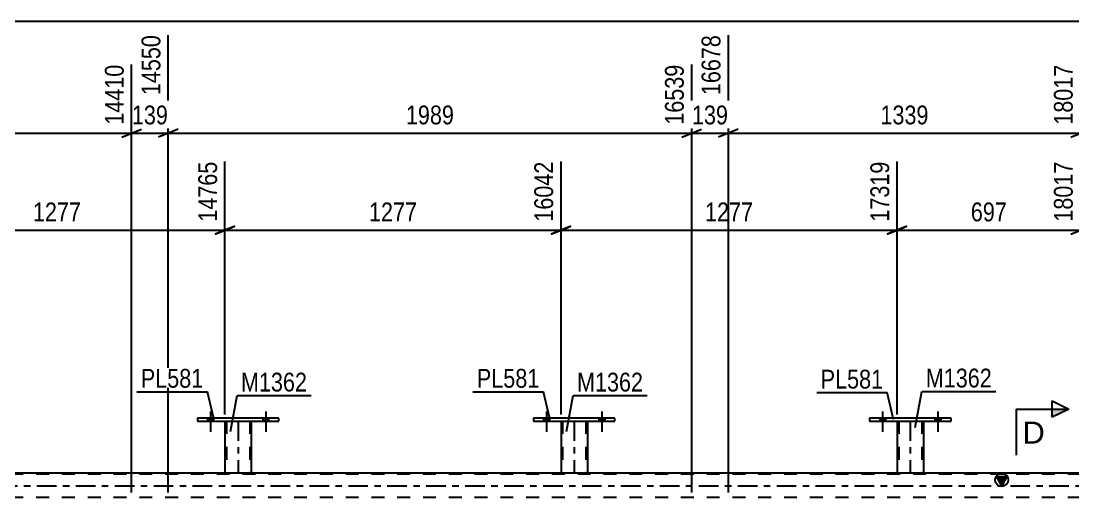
# Model space of a CAD drawing. Header units: millimetres. Extents: x 0 to 841, y 0 to 594.
# Drawn here: x 599.6 to 759.5, y 429.7 to 502.4 of the extents above; entities that cross this region are included whole.
import ezdxf

# ---------------------------------------------------------------- set-up
doc = ezdxf.new("R2010")
doc.units = ezdxf.units.MM
doc.linetypes.add('DXK_LINE_DOT2', pattern=[3.9198, 1.9599, -1.9599])
doc.linetypes.add('DXK_LINE_DOT3', pattern=[5.9187, 2.979, -0.9799, 0.9799, -0.9799])
doc.styles.add('Arial', font='ARIAL.TTF', dxfattribs={"height": 0.2})
doc.styles.add('Arial Narrow', font='ARIALN.TTF', dxfattribs={"height": 0.2})

# ---------------------------------------------------------------- blocks, each defined once
blk = doc.blocks.new('Part-275727422-2769 - 2735')
at = {"color": 2, "linetype": 'Continuous'}
for p, q in [((728.58, 442.02), (728.58, 441.54)), ((740.98, 442.02), (728.58, 442.02)), ((728.58, 441.54), (740.98, 441.54)), ((740.98, 441.54), (740.98, 442.02))]:
    blk.add_line(p, q, dxfattribs=at)
blk = doc.blocks.new('Bolt-275727422-2835 - 2735')
at = {"linetype": 'Continuous'}
for points in [[(627.98, 441.54), (628.86, 441.54), (628.86, 442.02), (627.98, 442.02)], [(636.38, 441.54), (637.26, 441.54), (637.26, 442.02), (636.38, 442.02)]]:
    blk.add_hatch(color=1, dxfattribs=at).paths.add_polyline_path(points)
at = {"color": 1, "linetype": 'Continuous'}
for p, q in [((628.42, 443.02), (628.42, 439.9)), ((636.82, 443.02), (636.82, 439.9)), ((627.98, 442.02), (627.98, 441.54)), ((628.86, 442.02), (628.86, 441.54)), ((636.38, 442.02), (636.38, 441.54)), ((637.26, 442.02), (637.26, 441.54))]:
    blk.add_line(p, q, dxfattribs=at)
blk = doc.blocks.new('Part-275727422-2772 - 2735')
at = {"color": 7, "linetype": 'DXK_LINE_DOT2'}
for p, q in [((732.78, 441.55), (736.78, 441.55)), ((732.78, 441.54), (732.78, 441.55)), ((732.78, 441.55), (732.78, 441.54)), ((733.02, 441.55), (733.02, 433.7)), ((736.54, 441.55), (736.54, 433.7)), ((736.78, 441.55), (736.78, 441.54)), ((736.78, 441.54), (736.78, 441.55)), ((736.53, 433.7), (736.49, 433.7)), ((736.49, 433.7), (736.53, 433.7)), ((736.54, 433.7), (736.53, 433.7)), ((736.53, 433.7), (736.54, 433.7))]:
    blk.add_line(p, q, dxfattribs=at)
at = {"color": 2, "linetype": 'Continuous'}
for p, q in [((732.78, 441.54), (732.78, 433.7)), ((736.78, 441.54), (736.78, 433.7)), ((732.78, 433.7), (736.78, 433.7))]:
    blk.add_line(p, q, dxfattribs=at)
at = {"color": 7, "linetype": 'DXK_LINE_DOT3'}
blk.add_line((734.78, 441.55), (734.78, 433.7), dxfattribs=at)
blk = doc.blocks.new('Part-275727422-2775 - 2735')
at = {"color": 2, "linetype": 'Continuous'}
for p, q in [((677.5, 442.02), (677.5, 441.54)), ((689.9, 442.02), (677.5, 442.02)), ((677.5, 441.54), (689.9, 441.54)), ((689.9, 441.54), (689.9, 442.02))]:
    blk.add_line(p, q, dxfattribs=at)
blk = doc.blocks.new('Part-275727422-2778 - 2735')
at = {"color": 7, "linetype": 'DXK_LINE_DOT2'}
for p, q in [((681.7, 441.55), (685.7, 441.55)), ((681.7, 441.54), (681.7, 441.55)), ((681.7, 441.55), (681.7, 441.54)), ((681.94, 441.55), (681.94, 433.7)), ((685.46, 441.55), (685.46, 433.7)), ((685.7, 441.55), (685.7, 441.54)), ((685.7, 441.54), (685.7, 441.55)), ((685.45, 433.7), (685.41, 433.7)), ((685.41, 433.7), (685.45, 433.7)), ((685.46, 433.7), (685.45, 433.7)), ((685.45, 433.7), (685.46, 433.7))]:
    blk.add_line(p, q, dxfattribs=at)
at = {"color": 2, "linetype": 'Continuous'}
for p, q in [((681.7, 441.54), (681.7, 433.7)), ((685.7, 441.54), (685.7, 433.7)), ((681.7, 433.7), (685.7, 433.7))]:
    blk.add_line(p, q, dxfattribs=at)
at = {"color": 7, "linetype": 'DXK_LINE_DOT3'}
blk.add_line((683.7, 441.55), (683.7, 433.7), dxfattribs=at)
blk = doc.blocks.new('Part-275727422-2827 - 2735')
at = {"color": 2, "linetype": 'Continuous'}
for p, q in [((626.42, 442.02), (626.42, 441.54)), ((638.82, 442.02), (626.42, 442.02)), ((626.42, 441.54), (638.82, 441.54)), ((638.82, 441.54), (638.82, 442.02))]:
    blk.add_line(p, q, dxfattribs=at)
blk = doc.blocks.new('Part-275727422-2830 - 2735')
at = {"color": 7, "linetype": 'DXK_LINE_DOT2'}
for p, q in [((630.62, 441.55), (634.62, 441.55)), ((630.62, 441.54), (630.62, 441.55)), ((630.62, 441.55), (630.62, 441.54)), ((630.86, 441.55), (630.86, 433.7)), ((634.38, 441.55), (634.38, 433.7)), ((634.62, 441.55), (634.62, 441.54)), ((634.62, 441.54), (634.62, 441.55)), ((634.37, 433.7), (634.33, 433.7)), ((634.33, 433.7), (634.37, 433.7)), ((634.38, 433.7), (634.37, 433.7)), ((634.37, 433.7), (634.38, 433.7))]:
    blk.add_line(p, q, dxfattribs=at)
at = {"color": 2, "linetype": 'Continuous'}
for p, q in [((630.62, 441.54), (630.62, 433.7)), ((634.62, 441.54), (634.62, 433.7)), ((630.62, 433.7), (634.62, 433.7))]:
    blk.add_line(p, q, dxfattribs=at)
at = {"color": 7, "linetype": 'DXK_LINE_DOT3'}
blk.add_line((632.62, 441.55), (632.62, 433.7), dxfattribs=at)
blk = doc.blocks.new('Bolt-275727422-2836 - 2735')
at = {"linetype": 'Continuous'}
for points in [[(627.98, 441.54), (628.86, 441.54), (628.86, 442.02), (627.98, 442.02)], [(636.38, 441.54), (637.26, 441.54), (637.26, 442.02), (636.38, 442.02)]]:
    blk.add_hatch(color=1, dxfattribs=at).paths.add_polyline_path(points)
at = {"color": 1, "linetype": 'Continuous'}
for p, q in [((628.42, 443.02), (628.42, 439.9)), ((636.82, 443.02), (636.82, 439.9)), ((627.98, 442.02), (627.98, 441.54)), ((628.86, 442.02), (628.86, 441.54)), ((636.38, 442.02), (636.38, 441.54)), ((637.26, 442.02), (637.26, 441.54))]:
    blk.add_line(p, q, dxfattribs=at)
blk = doc.blocks.new('Bolt-275727422-2843 - 2735')
at = {"linetype": 'Continuous'}
for points in [[(730.14, 441.54), (731.02, 441.54), (731.02, 442.02), (730.14, 442.02)], [(738.54, 441.54), (739.42, 441.54), (739.42, 442.02), (738.54, 442.02)]]:
    blk.add_hatch(color=1, dxfattribs=at).paths.add_polyline_path(points)
at = {"color": 1, "linetype": 'Continuous'}
for p, q in [((730.58, 443.02), (730.58, 439.9)), ((738.98, 443.02), (738.98, 439.9)), ((730.14, 442.02), (730.14, 441.54)), ((731.02, 442.02), (731.02, 441.54)), ((738.54, 442.02), (738.54, 441.54)), ((739.42, 442.02), (739.42, 441.54))]:
    blk.add_line(p, q, dxfattribs=at)
blk = doc.blocks.new('Bolt-275727422-2844 - 2735')
at = {"linetype": 'Continuous'}
for points in [[(730.14, 441.54), (731.02, 441.54), (731.02, 442.02), (730.14, 442.02)], [(738.54, 441.54), (739.42, 441.54), (739.42, 442.02), (738.54, 442.02)]]:
    blk.add_hatch(color=1, dxfattribs=at).paths.add_polyline_path(points)
at = {"color": 1, "linetype": 'Continuous'}
for p, q in [((730.58, 443.02), (730.58, 439.9)), ((738.98, 443.02), (738.98, 439.9)), ((730.14, 442.02), (730.14, 441.54)), ((731.02, 442.02), (731.02, 441.54)), ((738.54, 442.02), (738.54, 441.54)), ((739.42, 442.02), (739.42, 441.54))]:
    blk.add_line(p, q, dxfattribs=at)
blk = doc.blocks.new('Bolt-275727422-2845 - 2735')
at = {"linetype": 'Continuous'}
for points in [[(679.06, 441.54), (679.94, 441.54), (679.94, 442.02), (679.06, 442.02)], [(687.46, 441.54), (688.34, 441.54), (688.34, 442.02), (687.46, 442.02)]]:
    blk.add_hatch(color=1, dxfattribs=at).paths.add_polyline_path(points)
at = {"color": 1, "linetype": 'Continuous'}
for p, q in [((679.5, 443.02), (679.5, 439.9)), ((687.9, 443.02), (687.9, 439.9)), ((679.06, 442.02), (679.06, 441.54)), ((679.94, 442.02), (679.94, 441.54)), ((687.46, 442.02), (687.46, 441.54)), ((688.34, 442.02), (688.34, 441.54))]:
    blk.add_line(p, q, dxfattribs=at)
blk = doc.blocks.new('Bolt-275727422-2846 - 2735')
at = {"linetype": 'Continuous'}
for points in [[(679.06, 441.54), (679.94, 441.54), (679.94, 442.02), (679.06, 442.02)], [(687.46, 441.54), (688.34, 441.54), (688.34, 442.02), (687.46, 442.02)]]:
    blk.add_hatch(color=1, dxfattribs=at).paths.add_polyline_path(points)
at = {"color": 1, "linetype": 'Continuous'}
for p, q in [((679.5, 443.02), (679.5, 439.9)), ((687.9, 443.02), (687.9, 439.9)), ((679.06, 442.02), (679.06, 441.54)), ((679.94, 442.02), (679.94, 441.54)), ((687.46, 442.02), (687.46, 441.54)), ((688.34, 442.02), (688.34, 441.54))]:
    blk.add_line(p, q, dxfattribs=at)
blk = doc.blocks.new('Part-275727422-2981 - 2735')
at = {"linetype": 'Continuous'}
blk.add_hatch(color=2, dxfattribs=at).paths.add_polyline_path([(748.68, 431.7), (747.88, 433.1), (749.48, 433.1)])
at = {"color": 2, "linetype": 'Continuous'}
for p, q in [((98.94, 433.7), (760.68, 433.7)), ((748.68, 431.7), (747.88, 433.1)), ((747.88, 433.1), (749.48, 433.1)), ((749.48, 433.1), (748.68, 431.7))]:
    blk.add_line(p, q, dxfattribs=at)
at = {"color": 7, "linetype": 'DXK_LINE_DOT2'}
for p, q in [((760.68, 433.46), (98.94, 433.46)), ((760.68, 429.94), (98.94, 429.94))]:
    blk.add_line(p, q, dxfattribs=at)
at = {"color": 7, "linetype": 'DXK_LINE_DOT3'}
blk.add_line((98.94, 431.7), (760.68, 431.7), dxfattribs=at)
at = {"color": 2, "linetype": 'Continuous'}
blk.add_circle((748.68, 432.6), 1, dxfattribs=at)
blk = doc.blocks.new('StraightDimension-275727422-12890 - 2735')
at = {"color": 7, "linetype": 'Continuous'}
for p, q in [((579.54, 442.54), (579.54, 481.05)), ((630.62, 442.54), (630.62, 481.05)), ((581.04, 471.2), (578.04, 470)), ((579.54, 470.6), (630.62, 470.6)), ((629.12, 470), (632.12, 471.2))]:
    blk.add_line(p, q, dxfattribs=at)
at = {"color": 0, "linetype": 'Continuous'}
blk.add_wipeout([(630.02, 481.65), (625.82, 481.65), (625.82, 471.3), (630.02, 471.3)], dxfattribs=at)
at = {"color": 0}
blk.add_wipeout([(609.34, 471.35), (609.34, 475.55), (600.83, 475.55), (600.83, 471.35)], dxfattribs=at)
at = {"color": 3, "linetype": 'Continuous', "style": 'Arial Narrow'}
blk.add_text('14765', height=2.863, rotation=90.0002, dxfattribs=at).set_placement((629.42, 471.9))
at = {"color": 3, "style": 'Arial Narrow'}
blk.add_text('1277', height=2.863, dxfattribs=at).set_placement((601.43, 471.95))
blk = doc.blocks.new('StraightDimension-275727422-12887 - 2735')
at = {"color": 7, "linetype": 'Continuous'}
for p, q in [((732.78, 442.54), (732.78, 481.05)), ((760.68, 434.7), (760.68, 481.05)), ((734.28, 471.2), (731.28, 470)), ((732.78, 470.6), (760.68, 470.6)), ((759.18, 470), (762.18, 471.2))]:
    blk.add_line(p, q, dxfattribs=at)
at = {"color": 0, "linetype": 'Continuous'}
blk.add_wipeout([(760.08, 481.65), (755.88, 481.65), (755.88, 471.3), (760.08, 471.3)], dxfattribs=at)
at = {"color": 0}
blk.add_wipeout([(750.08, 471.35), (750.08, 475.55), (743.39, 475.55), (743.39, 471.35)], dxfattribs=at)
at = {"color": 3, "linetype": 'Continuous', "style": 'Arial Narrow'}
blk.add_text('18017', height=2.863, rotation=90.0002, dxfattribs=at).set_placement((759.48, 471.9))
at = {"color": 3, "style": 'Arial Narrow'}
blk.add_text('697', height=2.863, dxfattribs=at).set_placement((743.99, 471.95))
blk = doc.blocks.new('StraightDimension-275727422-12889 - 2735')
at = {"color": 7, "linetype": 'Continuous'}
for p, q in [((630.62, 442.54), (630.62, 481.05)), ((681.7, 442.54), (681.7, 481.05)), ((632.12, 471.2), (629.12, 470)), ((630.62, 470.6), (681.7, 470.6)), ((680.2, 470), (683.2, 471.2))]:
    blk.add_line(p, q, dxfattribs=at)
at = {"color": 0, "linetype": 'Continuous'}
blk.add_wipeout([(681.1, 481.65), (676.9, 481.65), (676.9, 471.3), (681.1, 471.3)], dxfattribs=at)
at = {"color": 0}
blk.add_wipeout([(660.42, 471.35), (660.42, 475.55), (651.91, 475.55), (651.91, 471.35)], dxfattribs=at)
at = {"color": 3, "linetype": 'Continuous', "style": 'Arial Narrow'}
blk.add_text('16042', height=2.863, rotation=90.0002, dxfattribs=at).set_placement((680.5, 471.9))
at = {"color": 3, "style": 'Arial Narrow'}
blk.add_text('1277', height=2.863, dxfattribs=at).set_placement((652.51, 471.95))
blk = doc.blocks.new('StraightDimension-275727422-12888 - 2735')
at = {"color": 7, "linetype": 'Continuous'}
for p, q in [((681.7, 442.54), (681.7, 481.05)), ((732.78, 442.54), (732.78, 481.05)), ((683.2, 471.2), (680.2, 470)), ((681.7, 470.6), (732.78, 470.6)), ((731.28, 470), (734.28, 471.2))]:
    blk.add_line(p, q, dxfattribs=at)
at = {"color": 0, "linetype": 'Continuous'}
blk.add_wipeout([(732.18, 481.65), (727.98, 481.65), (727.98, 471.3), (732.18, 471.3)], dxfattribs=at)
at = {"color": 0}
blk.add_wipeout([(711.5, 471.35), (711.5, 475.55), (702.99, 475.55), (702.99, 471.35)], dxfattribs=at)
at = {"color": 3, "linetype": 'Continuous', "style": 'Arial Narrow'}
blk.add_text('17319', height=2.863, rotation=90.0002, dxfattribs=at).set_placement((731.58, 471.9))
at = {"color": 3, "style": 'Arial Narrow'}
blk.add_text('1277', height=2.863, dxfattribs=at).set_placement((703.59, 471.95))
blk = doc.blocks.new('StraightDimension-275727422-11186 - 2735')
at = {"color": 7, "linetype": 'Continuous'}
for p, q in [((622, 430.7), (622, 500.29)), ((701.56, 430.7), (701.56, 495.79)), ((623.5, 485.95), (620.5, 484.75)), ((622, 485.35), (701.56, 485.35)), ((700.06, 484.75), (703.06, 485.95))]:
    blk.add_line(p, q, dxfattribs=at)
at = {"color": 0, "linetype": 'Continuous'}
blk.add_wipeout([(700.96, 496.39), (696.76, 496.39), (696.76, 486.05), (700.96, 486.05)], dxfattribs=at)
at = {"color": 0}
blk.add_wipeout([(666.04, 486.1), (666.04, 490.3), (657.52, 490.3), (657.52, 486.1)], dxfattribs=at)
at = {"color": 3, "linetype": 'Continuous', "style": 'Arial Narrow'}
blk.add_text('16539', height=2.863, rotation=90.0002, dxfattribs=at).set_placement((700.36, 486.65))
at = {"color": 3, "style": 'Arial Narrow'}
blk.add_text('1989', height=2.863, dxfattribs=at).set_placement((658.12, 486.7))
blk = doc.blocks.new('StraightDimension-275727422-11184 - 2735')
at = {"color": 7, "linetype": 'Continuous'}
for p, q in [((707.13, 430.7), (707.13, 500.29)), ((760.68, 434.7), (760.68, 495.79)), ((708.63, 485.95), (705.63, 484.75)), ((707.13, 485.35), (760.68, 485.35)), ((759.18, 484.75), (762.18, 485.95))]:
    blk.add_line(p, q, dxfattribs=at)
at = {"color": 0, "linetype": 'Continuous'}
blk.add_wipeout([(760.08, 496.39), (755.88, 496.39), (755.88, 486.05), (760.08, 486.05)], dxfattribs=at)
at = {"color": 0}
blk.add_wipeout([(738.16, 486.1), (738.16, 490.3), (729.65, 490.3), (729.65, 486.1)], dxfattribs=at)
at = {"color": 3, "linetype": 'Continuous', "style": 'Arial Narrow'}
blk.add_text('18017', height=2.863, rotation=90.0002, dxfattribs=at).set_placement((759.48, 486.65))
at = {"color": 3, "style": 'Arial Narrow'}
blk.add_text('1339', height=2.863, dxfattribs=at).set_placement((730.25, 486.7))
blk = doc.blocks.new('StraightDimension-275727422-11185 - 2735')
at = {"color": 7, "linetype": 'Continuous'}
for p, q in [((707.13, 430.7), (707.13, 500.29)), ((701.56, 430.7), (701.56, 495.79)), ((700.06, 484.75), (703.06, 485.95)), ((701.56, 485.35), (707.13, 485.35)), ((708.63, 485.95), (705.63, 484.75))]:
    blk.add_line(p, q, dxfattribs=at)
at = {"color": 0}
blk.add_wipeout([(707.69, 486.1), (707.69, 490.3), (701, 490.3), (701, 486.1)], dxfattribs=at)
at = {"color": 3, "style": 'Arial Narrow'}
blk.add_text('139', height=2.863, dxfattribs=at).set_placement((701.6, 486.7))
at = {"color": 0, "linetype": 'Continuous'}
blk.add_wipeout([(706.53, 500.89), (702.33, 500.89), (702.33, 490.55), (706.53, 490.55)], dxfattribs=at)
at = {"color": 3, "linetype": 'Continuous', "style": 'Arial Narrow'}
blk.add_text('16678', height=2.863, rotation=90.0002, dxfattribs=at).set_placement((705.93, 491.15))
blk = doc.blocks.new('StraightDimension-275727422-11187 - 2735')
at = {"color": 7, "linetype": 'Continuous'}
for p, q in [((622, 430.7), (622, 500.29)), ((616.43, 430.7), (616.43, 495.79)), ((614.93, 484.75), (617.93, 485.95)), ((616.43, 485.35), (622, 485.35)), ((623.5, 485.95), (620.5, 484.75))]:
    blk.add_line(p, q, dxfattribs=at)
at = {"color": 0}
blk.add_wipeout([(622.55, 486.1), (622.55, 490.3), (615.87, 490.3), (615.87, 486.1)], dxfattribs=at)
at = {"color": 3, "style": 'Arial Narrow'}
blk.add_text('139', height=2.863, dxfattribs=at).set_placement((616.47, 486.7))
at = {"color": 0, "linetype": 'Continuous'}
blk.add_wipeout([(621.4, 500.89), (617.2, 500.89), (617.2, 490.55), (621.4, 490.55)], dxfattribs=at)
at = {"color": 3, "linetype": 'Continuous', "style": 'Arial Narrow'}
blk.add_text('14550', height=2.863, rotation=90.0002, dxfattribs=at).set_placement((620.8, 491.15))
blk = doc.blocks.new('StraightDimension-275727422-11188 - 2735')
at = {"color": 7, "linetype": 'Continuous'}
for p, q in [((536.87, 430.7), (536.87, 500.29)), ((616.43, 430.7), (616.43, 495.79)), ((538.37, 485.95), (535.37, 484.75)), ((536.87, 485.35), (616.43, 485.35)), ((614.93, 484.75), (617.93, 485.95))]:
    blk.add_line(p, q, dxfattribs=at)
at = {"color": 0, "linetype": 'Continuous'}
blk.add_wipeout([(615.83, 496.39), (611.63, 496.39), (611.63, 486.05), (615.83, 486.05)], dxfattribs=at)
at = {"color": 0}
blk.add_wipeout([(580.9, 486.1), (580.9, 490.3), (572.39, 490.3), (572.39, 486.1)], dxfattribs=at)
at = {"color": 3, "linetype": 'Continuous', "style": 'Arial Narrow'}
blk.add_text('14410', height=2.863, rotation=90.0002, dxfattribs=at).set_placement((615.23, 486.65))
at = {"color": 3, "style": 'Arial Narrow'}
blk.add_text('1989', height=2.863, dxfattribs=at).set_placement((572.99, 486.7))
blk = doc.blocks.new('StraightDimension-275727422-12415 - 2735')
at = {"color": 7, "linetype": 'Continuous'}
blk.add_line((52.01, 502.42), (779.74, 502.42), dxfattribs=at)
blk = doc.blocks.new('SectionMark-275727422-4094 - 2735')
at = {"linetype": 'Continuous'}
for points in [[(756.36, 442.13), (756.36, 443.38), (758.86, 443.38)], [(756.36, 420.58), (756.36, 421.83), (758.86, 420.58)]]:
    blk.add_hatch(color=6, dxfattribs=at).paths.add_polyline_path(points)
at = {"color": 6, "linetype": 'Continuous'}
for p, q in [((756.36, 442.13), (756.36, 444.63)), ((756.36, 444.63), (758.86, 443.38)), ((750.86, 443.38), (750.86, 436.38)), ((750.86, 443.38), (758.86, 443.38)), ((758.86, 443.38), (756.36, 442.13)), ((750.86, 420.58), (750.86, 427.58)), ((750.86, 420.58), (758.86, 420.58)), ((758.86, 420.58), (756.36, 421.83)), ((756.36, 421.83), (756.36, 419.33)), ((758.86, 420.58), (756.36, 419.33))]:
    blk.add_line(p, q, dxfattribs=at)
at = {"color": 0, "linetype": 'Continuous'}
for points in [[(755.23, 438.13), (755.23, 441.63), (751.86, 441.63), (751.86, 438.13)], [(755.23, 422.33), (755.23, 425.83), (751.86, 425.83), (751.86, 422.33)]]:
    blk.add_wipeout(points, dxfattribs=at)
at = {"color": 3, "linetype": 'Continuous', "style": 'Arial'}
for p in [(751.86, 438.13), (751.86, 422.33)]:
    blk.add_text('D', height=3.34, dxfattribs=at).set_placement(p)
blk = doc.blocks.new('Mark-275727422-11585 - 2735')
at = {"color": 0}
blk.add_wipeout([(694.18, 446.05), (694.18, 449.05), (684.13, 449.05), (684.13, 446.05)], dxfattribs=at)
blk.add_wipeout([(694.18, 446.05), (694.18, 449.05), (684.13, 449.05), (684.13, 446.05)], dxfattribs=at)
at = {"color": 30, "linetype": 'Continuous'}
for p, q in [((682.52, 439.97), (683.53, 445.45)), ((683.53, 445.45), (694.78, 445.45))]:
    blk.add_line(p, q, dxfattribs=at)
at = {"color": 3, "style": 'Arial Narrow'}
blk.add_text('M1362', height=2.863, dxfattribs=at).set_placement((684.13, 446.05))
blk = doc.blocks.new('Mark-275727422-11627 - 2735')
at = {"color": 0}
blk.add_wipeout([(643.1, 446.05), (643.1, 449.05), (633.05, 449.05), (633.05, 446.05)], dxfattribs=at)
blk.add_wipeout([(643.1, 446.05), (643.1, 449.05), (633.05, 449.05), (633.05, 446.05)], dxfattribs=at)
at = {"color": 30, "linetype": 'Continuous'}
for p, q in [((631.44, 439.97), (632.45, 445.45)), ((632.45, 445.45), (643.7, 445.45))]:
    blk.add_line(p, q, dxfattribs=at)
at = {"color": 3, "style": 'Arial Narrow'}
blk.add_text('M1362', height=2.863, dxfattribs=at).set_placement((633.05, 446.05))
blk = doc.blocks.new('Mark-275727422-11624 - 2735')
at = {"color": 0}
blk.add_wipeout([(627.34, 446.63), (627.34, 449.63), (617.83, 449.63), (617.83, 446.63)], dxfattribs=at)
blk.add_wipeout([(627.34, 446.63), (627.34, 449.63), (617.83, 449.63), (617.83, 446.63)], dxfattribs=at)
at = {"color": 30, "linetype": 'Continuous'}
for p in [(617.23, 446.03), (628.92, 441.92)]:
    blk.add_line(p, (627.94, 446.03), dxfattribs=at)
at = {"color": 3, "style": 'Arial Narrow'}
blk.add_text('PL581', height=2.863, dxfattribs=at).set_placement((617.83, 446.63))
blk = doc.blocks.new('Mark-275727422-11576 - 2735')
at = {"color": 0}
blk.add_wipeout([(730.67, 446.5), (730.67, 449.5), (721.17, 449.5), (721.17, 446.5)], dxfattribs=at)
blk.add_wipeout([(730.67, 446.5), (730.67, 449.5), (721.17, 449.5), (721.17, 446.5)], dxfattribs=at)
at = {"color": 30, "linetype": 'Continuous'}
for p in [(720.57, 445.9), (732.25, 441.79)]:
    blk.add_line(p, (731.27, 445.9), dxfattribs=at)
at = {"color": 3, "style": 'Arial Narrow'}
blk.add_text('PL581', height=2.863, dxfattribs=at).set_placement((721.17, 446.5))
blk = doc.blocks.new('Mark-275727422-11579 - 2735')
at = {"color": 0}
blk.add_wipeout([(747.2, 446.67), (747.2, 449.67), (737.14, 449.67), (737.14, 446.67)], dxfattribs=at)
blk.add_wipeout([(747.2, 446.67), (747.2, 449.67), (737.14, 449.67), (737.14, 446.67)], dxfattribs=at)
at = {"color": 30, "linetype": 'Continuous'}
for p, q in [((735.53, 440.58), (736.54, 446.07)), ((736.54, 446.07), (747.8, 446.07))]:
    blk.add_line(p, q, dxfattribs=at)
at = {"color": 3, "style": 'Arial Narrow'}
blk.add_text('M1362', height=2.863, dxfattribs=at).set_placement((737.14, 446.67))
blk = doc.blocks.new('Mark-275727422-11582 - 2735')
at = {"color": 0}
blk.add_wipeout([(678.42, 446.63), (678.42, 449.63), (668.91, 449.63), (668.91, 446.63)], dxfattribs=at)
blk.add_wipeout([(678.42, 446.63), (678.42, 449.63), (668.91, 449.63), (668.91, 446.63)], dxfattribs=at)
at = {"color": 30, "linetype": 'Continuous'}
for p in [(668.31, 446.03), (680, 441.92)]:
    blk.add_line(p, (679.02, 446.03), dxfattribs=at)
at = {"color": 3, "style": 'Arial Narrow'}
blk.add_text('PL581', height=2.863, dxfattribs=at).set_placement((668.91, 446.63))

msp = doc.modelspace()

# ---------------------------------------------------------------- block references
for name in ['Bolt-275727422-2835 - 2735', 'Bolt-275727422-2836 - 2735', 'Bolt-275727422-2845 - 2735', 'Bolt-275727422-2846 - 2735', 'Bolt-275727422-2843 - 2735', 'Bolt-275727422-2844 - 2735', 'Part-275727422-2827 - 2735', 'Part-275727422-2830 - 2735', 'Part-275727422-2775 - 2735', 'Part-275727422-2778 - 2735', 'Part-275727422-2769 - 2735', 'Part-275727422-2772 - 2735', 'Part-275727422-2981 - 2735']:
    msp.add_blockref(name, (0, 0))

# ---------------------------------------------------------------- next in the draw order: block references
for name in ['StraightDimension-275727422-12890 - 2735', 'StraightDimension-275727422-12887 - 2735']:
    msp.add_blockref(name, (0, 0))

# ---------------------------------------------------------------- next in the draw order: block references
msp.add_blockref('StraightDimension-275727422-12889 - 2735', (0, 0))

# ---------------------------------------------------------------- next in the draw order: block references
msp.add_blockref('StraightDimension-275727422-12888 - 2735', (0, 0))

# ---------------------------------------------------------------- next in the draw order: block references
for name in ['StraightDimension-275727422-11186 - 2735', 'StraightDimension-275727422-11184 - 2735']:
    msp.add_blockref(name, (0, 0))

# ---------------------------------------------------------------- next in the draw order: block references
for name in ['StraightDimension-275727422-11187 - 2735', 'StraightDimension-275727422-11185 - 2735']:
    msp.add_blockref(name, (0, 0))

# ---------------------------------------------------------------- next in the draw order: block references
msp.add_blockref('StraightDimension-275727422-11188 - 2735', (0, 0))

# ---------------------------------------------------------------- next in the draw order: block references
msp.add_blockref('StraightDimension-275727422-12415 - 2735', (0, 0))

# ---------------------------------------------------------------- next in the draw order: block references
for name in ['Mark-275727422-11624 - 2735', 'Mark-275727422-11582 - 2735', 'Mark-275727422-11576 - 2735', 'Mark-275727422-11579 - 2735', 'Mark-275727422-11627 - 2735', 'Mark-275727422-11585 - 2735', 'SectionMark-275727422-4094 - 2735']:
    msp.add_blockref(name, (0, 0))

doc.saveas('drawing.dxf')
